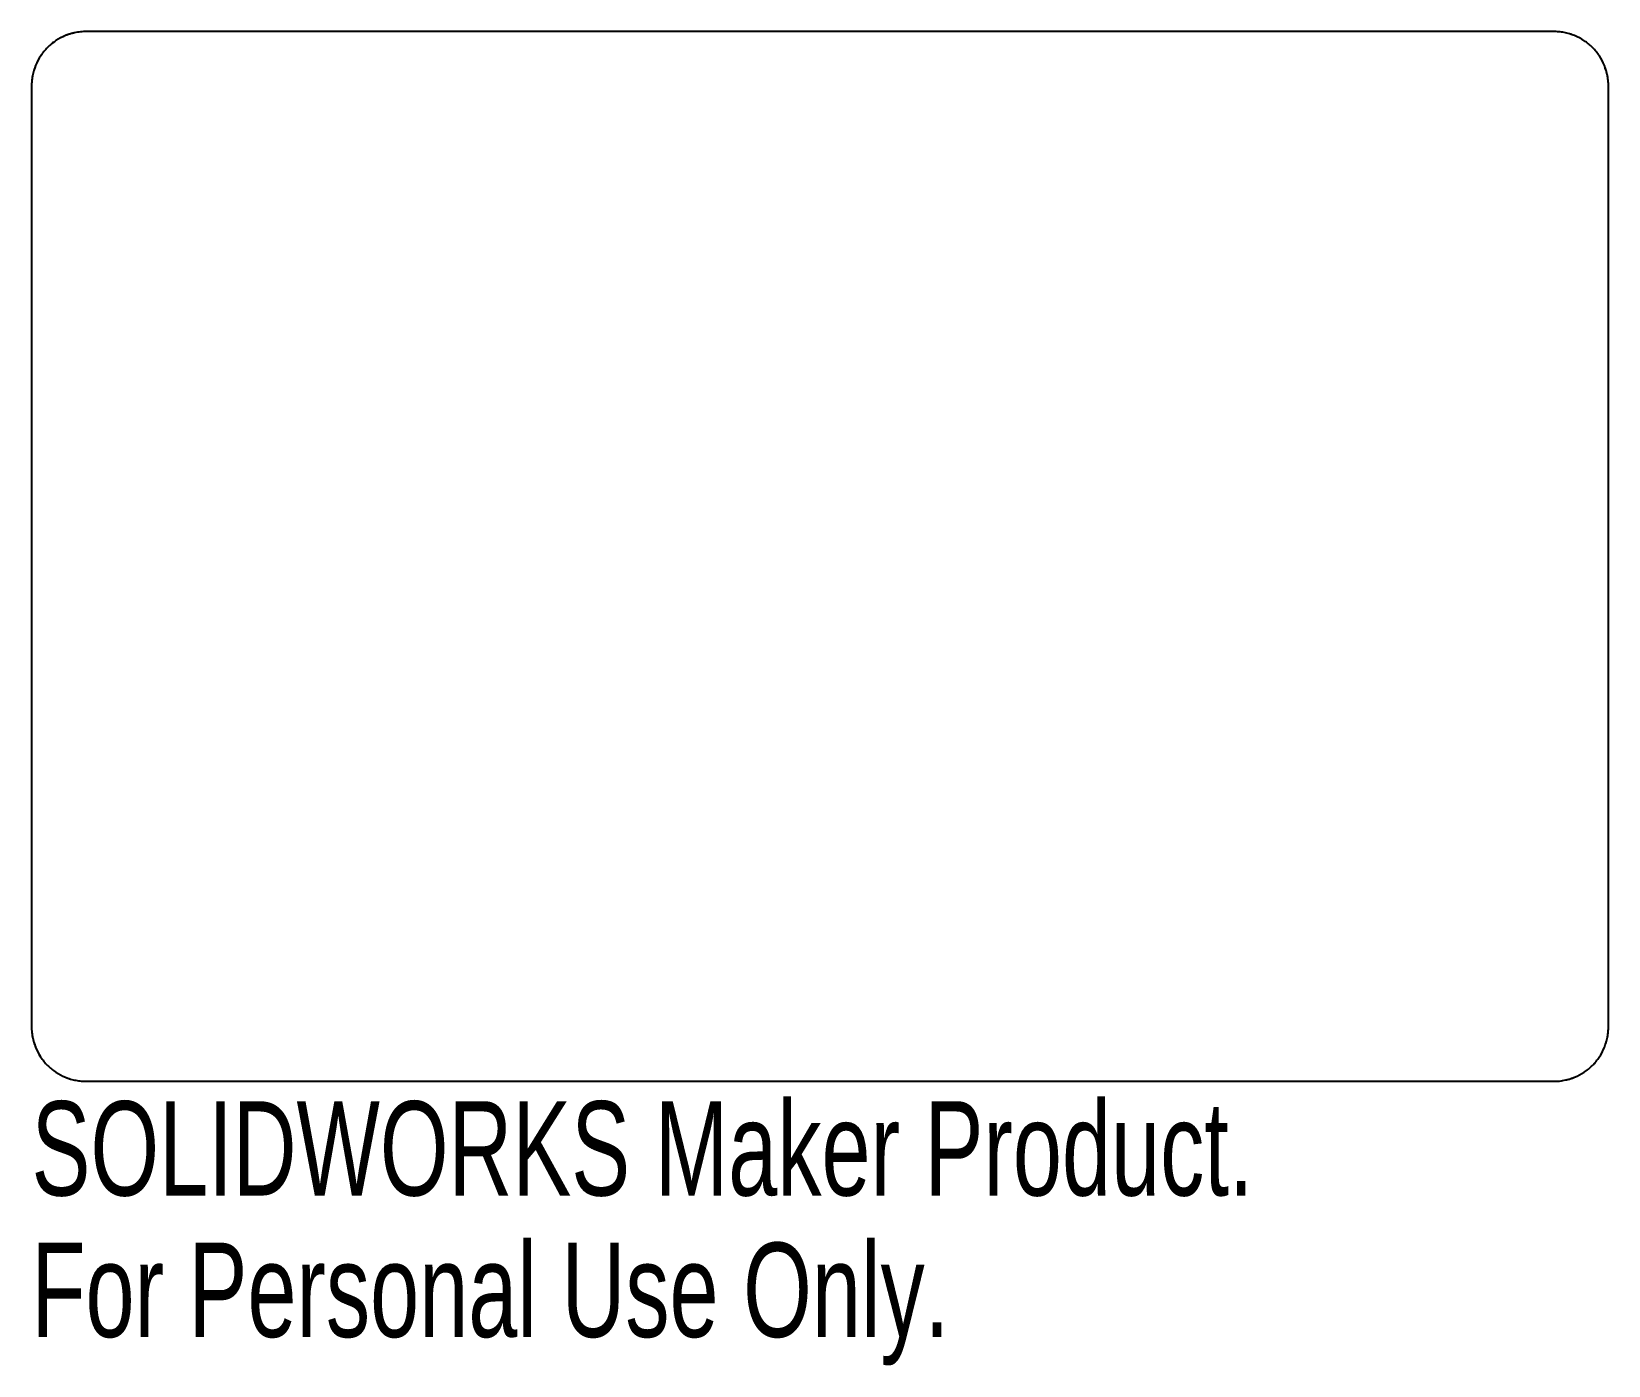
# Model space of a CAD drawing. Header units: millimetres. Extents: x -13 to 67.8, y -38.1 to 30.3.
import ezdxf

# ---------------------------------------------------------------- set-up
doc = ezdxf.new("R2010")
doc.units = ezdxf.units.MM
doc.styles.add('SLDTEXTSTYLE0', font='TXT', dxfattribs={"width": 0.7})

msp = doc.modelspace()

# ---------------------------------------------------------------- linework, layer by layer
at = {"color": 7, "linetype": 'Continuous', "lineweight": 25}
for p, q in [((65.017, 30.257), (-10.135, 30.257)), ((-12.959, 27.433), (-12.959, -20.719)), ((67.841, -20.719), (67.841, 27.433)), ((-10.135, -23.543), (65.017, -23.543))]:
    msp.add_line(p, q, dxfattribs=at)
for points, knots in [([(-10.135, 30.257), (-10.189, 30.256), (-10.296, 30.254), (-10.455, 30.241), (-10.612, 30.22), (-10.767, 30.19), (-10.92, 30.151), (-11.071, 30.104), (-11.344, 30.003), (-11.721, 29.806), (-12.152, 29.453), (-12.506, 29.022), (-12.722, 28.609), (-12.845, 28.26), (-12.911, 27.99), (-12.951, 27.713), (-12.956, 27.527), (-12.959, 27.433)], [0, 0, 0, 0, 0.036277, 0.072197, 0.107864, 0.143388, 0.178878, 0.214445, 0.250196, 0.375141, 0.499709, 0.624158, 0.749233, 0.811766, 0.87401, 0.936559, 1, 1, 1, 1]), ([(-10.135, 30.257), (-10.322, 30.257), (-10.506, 30.239), (-10.868, 30.17), (-11.048, 30.117), (-11.391, 29.978), (-11.555, 29.892), (-11.863, 29.689), (-12.009, 29.57), (-12.27, 29.309), (-12.387, 29.166), (-12.592, 28.856), (-12.679, 28.691), (-12.887, 28.178), (-12.959, 27.806), (-12.959, 27.433)], [0, 0, 0, 0, 0.125, 0.125, 0.25, 0.25, 0.375, 0.375, 0.5, 0.5, 0.625, 0.625, 0.75, 0.75, 1, 1, 1, 1]), ([(67.841, 27.433), (67.84, 27.486), (67.839, 27.593), (67.825, 27.753), (67.804, 27.91), (67.774, 28.065), (67.736, 28.218), (67.689, 28.369), (67.587, 28.642), (67.39, 29.019), (67.037, 29.45), (66.606, 29.804), (66.193, 30.02), (65.844, 30.143), (65.574, 30.208), (65.298, 30.249), (65.111, 30.254), (65.017, 30.257)], [0, 0, 0, 0, 0.036277, 0.072197, 0.107864, 0.143388, 0.178878, 0.214445, 0.250196, 0.375141, 0.499709, 0.624158, 0.749233, 0.811766, 0.87401, 0.936559, 1, 1, 1, 1]), ([(67.841, 27.433), (67.841, 27.62), (67.824, 27.803), (67.754, 28.166), (67.701, 28.346), (67.562, 28.689), (67.477, 28.852), (67.273, 29.161), (67.154, 29.307), (66.893, 29.568), (66.751, 29.685), (66.441, 29.89), (66.275, 29.977), (65.763, 30.185), (65.391, 30.257), (65.017, 30.257)], [0, 0, 0, 0, 0.125, 0.125, 0.25, 0.25, 0.375, 0.375, 0.5, 0.5, 0.625, 0.625, 0.75, 0.75, 1, 1, 1, 1]), ([(-12.959, -20.719), (-12.958, -20.773), (-12.956, -20.88), (-12.943, -21.039), (-12.922, -21.196), (-12.892, -21.352), (-12.854, -21.505), (-12.806, -21.656), (-12.705, -21.928), (-12.508, -22.306), (-12.155, -22.737), (-11.724, -23.091), (-11.311, -23.306), (-10.962, -23.429), (-10.692, -23.495), (-10.415, -23.536), (-10.229, -23.541), (-10.135, -23.543)], [0, 0, 0, 0, 0.036277, 0.072197, 0.107864, 0.143388, 0.178878, 0.214445, 0.250196, 0.375141, 0.499709, 0.624158, 0.749233, 0.811766, 0.87401, 0.936559, 1, 1, 1, 1]), ([(-12.959, -20.719), (-12.959, -20.906), (-12.941, -21.09), (-12.872, -21.452), (-12.819, -21.632), (-12.68, -21.976), (-12.594, -22.139), (-12.391, -22.447), (-12.272, -22.593), (-12.011, -22.855), (-11.869, -22.971), (-11.559, -23.177), (-11.393, -23.264), (-10.88, -23.472), (-10.509, -23.543), (-10.135, -23.543)], [0, 0, 0, 0, 0.125, 0.125, 0.25, 0.25, 0.375, 0.375, 0.5, 0.5, 0.625, 0.625, 0.75, 0.75, 1, 1, 1, 1]), ([(65.017, -23.543), (65.071, -23.542), (65.178, -23.541), (65.337, -23.528), (65.494, -23.506), (65.649, -23.476), (65.803, -23.438), (65.954, -23.391), (66.226, -23.289), (66.604, -23.092), (67.035, -22.739), (67.389, -22.308), (67.604, -21.896), (67.727, -21.546), (67.793, -21.276), (67.834, -21), (67.839, -20.813), (67.841, -20.719)], [0, 0, 0, 0, 0.036277, 0.072197, 0.107864, 0.143388, 0.178878, 0.214445, 0.250196, 0.375141, 0.499709, 0.624158, 0.749233, 0.811766, 0.87401, 0.936559, 1, 1, 1, 1]), ([(65.017, -23.543), (65.204, -23.543), (65.388, -23.526), (65.75, -23.456), (65.93, -23.404), (66.274, -23.264), (66.437, -23.179), (66.745, -22.976), (66.891, -22.856), (67.152, -22.595), (67.269, -22.453), (67.474, -22.143), (67.561, -21.977), (67.77, -21.465), (67.841, -21.093), (67.841, -20.719)], [0, 0, 0, 0, 0.125, 0.125, 0.25, 0.25, 0.375, 0.375, 0.5, 0.5, 0.625, 0.625, 0.75, 0.75, 1, 1, 1, 1])]:
    msp.add_open_spline(points, degree=3, knots=knots, dxfattribs=at)

# ---------------------------------------------------------------- texts
at = {"color": 7, "linetype": 'Continuous', "char_height": 4.83362, "attachment_point": 1, "style": 'SLDTEXTSTYLE0'}
for s, insert in [('SOLIDWORKS Maker Product.', (-12.959, -24.563)), ('For Personal Use Only.', (-12.959, -31.813))]:
    msp.add_mtext(s, dxfattribs=dict(at, insert=insert))

doc.saveas('drawing.dxf')
